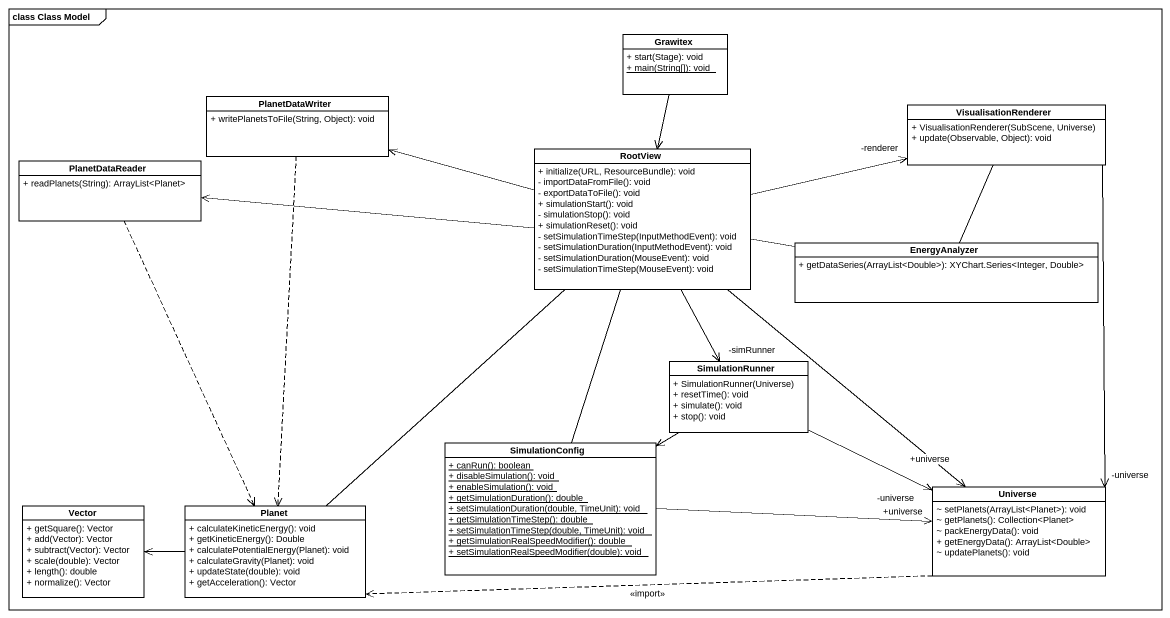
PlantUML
@startuml
mainframe class Class Model
hide circle
hide empty members
skinparam classAttributeIconSize 0
class Grawitex {
  + start(Stage): void
  {static} + main(String[]): void
}
class PlanetDataWriter {
  + writePlanetsToFile(String, Object): void
}
class VisualisationRenderer {
  + VisualisationRenderer(SubScene, Universe)
  + update(Observable, Object): void
}
class RootView {
  + initialize(URL, ResourceBundle): void
  - importDataFromFile(): void
  - exportDataToFile(): void
  + simulationStart(): void
  - simulationStop(): void
  + simulationReset(): void
  - setSimulationTimeStep(InputMethodEvent): void
  - setSimulationDuration(InputMethodEvent): void
  - setSimulationDuration(MouseEvent): void
  - setSimulationTimeStep(MouseEvent): void
}
class PlanetDataReader {
  + readPlanets(String): ArrayList<Planet>
}
class EnergyAnalyzer {
  + getDataSeries(ArrayList<Double>): XYChart.Series<Integer, Double>
}
class SimulationRunner {
  + SimulationRunner(Universe)
  + resetTime(): void
  + simulate(): void
  + stop(): void
}
class SimulationConfig {
  {static} + canRun(): boolean
  {static} + disableSimulation(): void
  {static} + enableSimulation(): void
  {static} + getSimulationDuration(): double
  {static} + setSimulationDuration(double, TimeUnit): void
  {static} + getSimulationTimeStep(): double
  {static} + setSimulationTimeStep(double, TimeUnit): void
  {static} + getSimulationRealSpeedModifier(): double
  {static} + setSimulationRealSpeedModifier(double): void
}
class Universe {
  ~ setPlanets(ArrayList<Planet>): void
  ~ getPlanets(): Collection<Planet>
  ~ packEnergyData(): void
  + getEnergyData(): ArrayList<Double>
  ~ updatePlanets(): void
}
class Vector {
  + getSquare(): Vector
  + add(Vector): Vector
  + subtract(Vector): Vector
  + scale(double): Vector
  + length(): double
  + normalize(): Vector
}
class Planet {
  + calculateKineticEnergy(): void
  + getKineticEnergy(): Double
  + calculatePotentialEnergy(Planet): void
  + calculateGravity(Planet): void
  + updateState(double): void
  + getAcceleration(): Vector
}
Grawitex --> RootView
PlanetDataWriter ..> Planet
VisualisationRenderer --> "-universe" Universe
RootView -left-> PlanetDataWriter
RootView -right-> "-renderer" VisualisationRenderer
RootView -left-> PlanetDataReader
RootView -right- EnergyAnalyzer
RootView --> "-simRunner" SimulationRunner
RootView -- SimulationConfig
RootView --> "+universe" Universe
RootView -- Planet
PlanetDataReader ..> Planet
EnergyAnalyzer -up- VisualisationRenderer
SimulationRunner -left-> SimulationConfig
SimulationRunner -right-> "-universe" Universe
SimulationConfig -right-> "+universe" Universe
Universe .left.> Planet : <<import>>
Planet -left-> Vector
Planet -left-> Vector
Planet -left-> Vector
Planet -left-> Vector
@enduml
